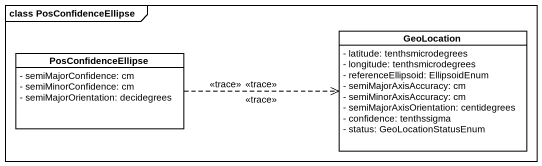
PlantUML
@startuml
mainframe class PosConfidenceEllipse
hide circle
hide empty members
skinparam classAttributeIconSize 0
class GeoLocation {
  - latitude: tenthsmicrodegrees
  - longitude: tenthsmicrodegrees
  - referenceEllipsoid: EllipsoidEnum
  - semiMajorAxisAccuracy: cm
  - semiMinorAxisAccuracy: cm
  - semiMajorAxisOrientation: centidegrees
  - confidence: tenthssigma
  - status: GeoLocationStatusEnum
}
class PosConfidenceEllipse {
  - semiMajorConfidence: cm
  - semiMinorConfidence: cm
  - semiMajorOrientation: decidegrees
}
PosConfidenceEllipse .right.> GeoLocation : <<trace>>
PosConfidenceEllipse .right.> GeoLocation : <<trace>>
PosConfidenceEllipse .right.> GeoLocation : <<trace>>
@enduml
